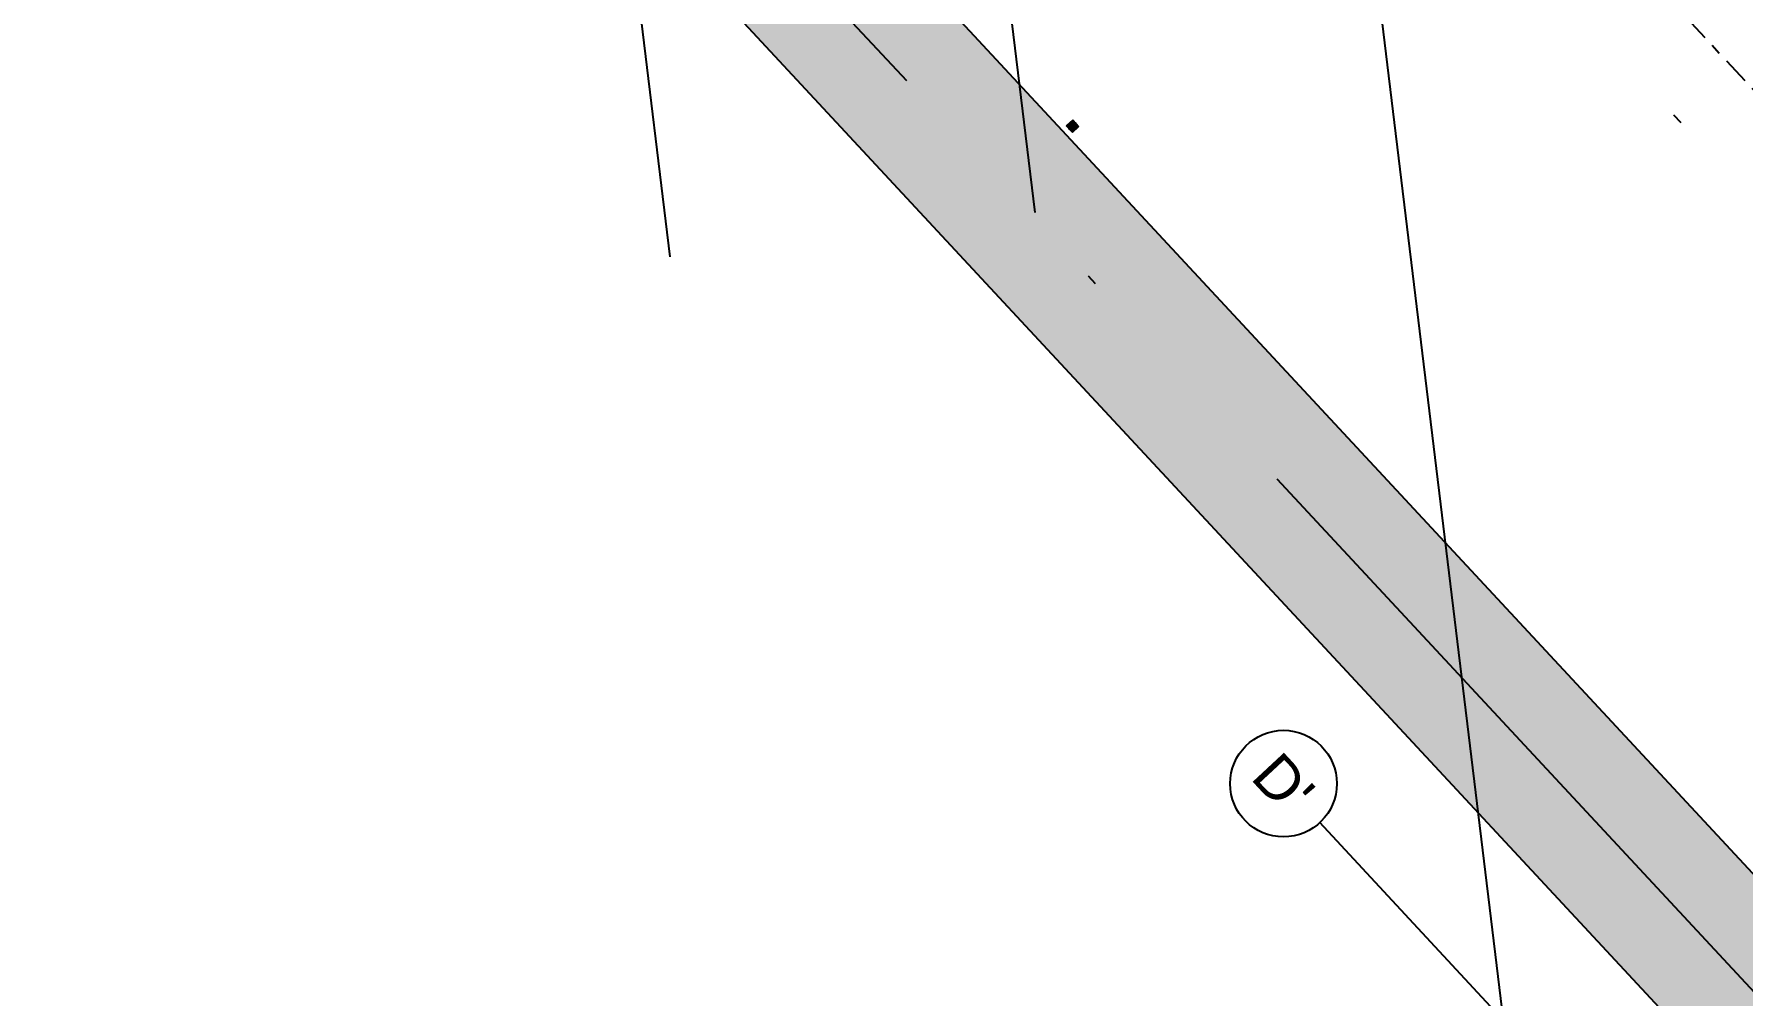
# Model space of a CAD drawing. Header units: millimetres. Extents: x 400392 to 401374, y 4543900 to 4544115.
# Drawn here: x 400456.24 to 400472.27, y 4544010.12 to 4544019.14 of the extents above; entities that cross this region are included whole.
import ezdxf
from ezdxf.enums import TextEntityAlignment as Align

# ---------------------------------------------------------------- set-up
doc = ezdxf.new("R2010")
doc.units = ezdxf.units.MM
for name, pattern in [('AKS', [3, 2.5, -0.25, 0, -0.25]), ('CENTER', [2, 1.25, -0.25, 0.25, -0.25]), ('DASHDOT2', [0.5, 0.25, -0.125, 0, -0.125])]:
    doc.linetypes.add(name, pattern=pattern)
doc.layers.add('A-DETL-GENF', color=92, linetype='Continuous', lineweight=9)
for name, color, linetype in [('aks prota', 2, 'AKS'), ('caks prota', 4, 'Continuous'), ("İbrahim'in aks", 11, 'Continuous'), ("İbrahim'in yazı aks", 151, 'Continuous'), ('kolon tarama prota', 252, 'Continuous'), ('perde prota', 1, 'Continuous'), ('PRT-AL-TUNEL_EKSENI', 14, 'DASHDOT2'), ('skesit prota', 7, 'Continuous'), ('taks prota', 7, 'Continuous')]:
    doc.layers.add(name, color=color, linetype=linetype)
doc.layers.add("İbrahim'in çember aks", color=7, linetype='Continuous', true_color=0xfec77f)
doc.styles.add('TAKS', font='Arial Unicode.ttf')

# ---------------------------------------------------------------- blocks, each defined once
blk = doc.blocks.new('+24.06 mekanik')
at = {"layer": 'kolon tarama prota', "color": 253}
for p, q in [((80964.8305102011, 158997.5452812258), (80900.10915065111, 158950.5224610424)), ((80900.10915065111, 158950.5224610424), (80964.8305102011, 158997.5452812258)), ((80900.10915065111, 158950.5224610424), (80947.13197083451, 158885.8011014924)), ((80947.13197083451, 158885.8011014924), (80900.10915065111, 158950.5224610424)), ((80900.10915065111, 158950.5224610424), (80900.10915065111, 158950.5224610424)), ((80927.47174545762, 158927.1401706334), (80923.11111504353, 158923.9719871886)), ((80923.11111504353, 158923.9719871886), (80927.47174545762, 158927.1401706334)), ((80923.11111504353, 158923.9719871886), (80923.11111504353, 158923.9719871886)), ((80927.47174545762, 158927.1401706334), (80927.47174545762, 158927.1401706334)), ((80928.98896756646, 158915.8818172449), (80933.34959798054, 158919.0500006897)), ((80933.34959798054, 158919.0500006897), (80928.98896756646, 158915.8818172449)), ((80928.98896756646, 158915.8818172449), (80928.98896756646, 158915.8818172449)), ((80930.18986640363, 158968.6654643104), (80933.35804984838, 158964.3048338963)), ((80933.35804984838, 158964.3048338963), (80930.18986640363, 158968.6654643104)), ((80930.18986640363, 158968.6654643104), (80930.18986640363, 158968.6654643104)), ((80937.37576752628, 158934.3358638646), (80932.95036819749, 158931.1206230488)), ((80932.95036819749, 158931.1206230488), (80937.37576752628, 158934.3358638646)), ((80932.95036819749, 158931.1206230488), (80932.95036819749, 158931.1206230488)), ((80933.34959798054, 158919.0500006897), (80933.34959798054, 158919.0500006897)), ((80933.35804984838, 158964.3048338963), (80933.35804984838, 158964.3048338963)), ((80937.33850226378, 158958.8262111565), (80940.55374307955, 158954.4008118277)), ((80940.55374307955, 158954.4008118277), (80937.33850226378, 158958.8262111565)), ((80937.33850226378, 158958.8262111565), (80937.33850226378, 158958.8262111565)), ((80937.37576752628, 158934.3358638646), (80937.37576752628, 158934.3358638646)), ((80941.44821979212, 158970.1826864193), (80938.28003634738, 158974.5433168334)), ((80938.28003634738, 158974.5433168334), (80941.44821979212, 158970.1826864193)), ((80938.28003634738, 158974.5433168334), (80938.28003634738, 158974.5433168334)), ((80938.82822072042, 158923.0304531051), (80943.2536200492, 158926.2456939208)), ((80943.2536200492, 158926.2456939208), (80938.82822072042, 158923.0304531051)), ((80938.82822072042, 158923.0304531051), (80938.82822072042, 158923.0304531051)), ((80940.55374307955, 158954.4008118277), (80940.55374307955, 158954.4008118277)), ((80941.44821979212, 158970.1826864193), (80941.44821979212, 158970.1826864193)), ((80947.9900047458, 158942.0475586069), (80943.04259657349, 158938.4530561663)), ((80943.04259657349, 158938.4530561663), (80947.9900047458, 158942.0475586069)), ((80943.04259657349, 158938.4530561663), (80943.04259657349, 158938.4530561663)), ((80943.2536200492, 158926.2456939208), (80943.2536200492, 158926.2456939208)), ((80944.67093538129, 158948.7339827805), (80948.26543782189, 158943.7865746082)), ((80948.26543782189, 158943.7865746082), (80944.67093538129, 158948.7339827805)), ((80944.67093538129, 158948.7339827805), (80944.67093538129, 158948.7339827805)), ((80948.6439130233, 158960.2786643506), (80945.42867220753, 158964.7040636794)), ((80945.42867220753, 158964.7040636794), (80948.6439130233, 158960.2786643506)), ((80945.42867220753, 158964.7040636794), (80945.42867220753, 158964.7040636794)), ((80947.13197083451, 158885.8011014924), (81011.8533303845, 158932.8239216758)), ((81011.8533303845, 158932.8239216758), (80947.13197083451, 158885.8011014924)), ((80947.13197083451, 158885.8011014924), (80947.13197083451, 158885.8011014924)), ((80947.9900047458, 158942.0475586069), (80947.9900047458, 158942.0475586069)), ((80948.26543782189, 158943.7865746082), (80948.26543782189, 158943.7865746082)), ((80948.6439130233, 158960.2786643506), (80948.6439130233, 158960.2786643506)), ((80948.9204490964, 158930.3628862226), (80953.86785726873, 158933.9573886632)), ((80953.86785726873, 158933.9573886632), (80948.9204490964, 158930.3628862226)), ((80948.9204490964, 158930.3628862226), (80948.9204490964, 158930.3628862226)), ((80956.35560776562, 158949.6644271311), (80952.76110532503, 158954.6118353034)), ((80952.76110532503, 158954.6118353034), (80956.35560776562, 158949.6644271311)), ((80952.76110532503, 158954.6118353034), (80952.76110532503, 158954.6118353034)), ((80953.86785726873, 158933.9573886632), (80953.86785726873, 158933.9573886632)), ((80955.60687327, 158933.6819555871), (80959.20137571059, 158928.7345474148)), ((80959.20137571059, 158928.7345474148), (80955.60687327, 158933.6819555871)), ((80955.60687327, 158933.6819555871), (80955.60687327, 158933.6819555871)), ((80956.35560776562, 158949.6644271311), (80956.35560776562, 158949.6644271311)), ((80963.04203193921, 158952.9834964956), (80958.09462376688, 158949.388994055)), ((80958.09462376688, 158949.388994055), (80963.04203193921, 158952.9834964956)), ((80958.09462376688, 158949.388994055), (80958.09462376688, 158949.388994055)), ((80959.20137571059, 158928.7345474148), (80959.20137571059, 158928.7345474148)), ((80963.04203193921, 158952.9834964956), (80963.04203193921, 158952.9834964956)), ((80963.31856801231, 158923.0677183676), (80966.53380882808, 158918.6423190388)), ((80966.53380882808, 158918.6423190388), (80963.31856801231, 158923.0677183676)), ((80963.31856801231, 158923.0677183676), (80963.31856801231, 158923.0677183676)), ((80967.29154565433, 158934.6123999377), (80963.69704321373, 158939.55980811)), ((80963.69704321373, 158939.55980811), (80967.29154565433, 158934.6123999377)), ((80963.69704321373, 158939.55980811), (80963.69704321373, 158939.55980811)), ((80963.97247628981, 158941.2988241113), (80968.91988446213, 158944.8933265519)), ((80968.91988446213, 158944.8933265519), (80963.97247628981, 158941.2988241113)), ((80963.97247628981, 158941.2988241113), (80963.97247628981, 158941.2988241113)), ((81011.8533303845, 158932.8239216758), (80964.8305102011, 158997.5452812258)), ((80964.8305102011, 158997.5452812258), (81011.8533303845, 158932.8239216758)), ((80964.8305102011, 158997.5452812258), (80964.8305102011, 158997.5452812258)), ((80966.53380882808, 158918.6423190388), (80966.53380882808, 158918.6423190388)), ((80967.29154565433, 158934.6123999377), (80967.29154565433, 158934.6123999377)), ((80973.1342603152, 158960.3159296131), (80968.70886098641, 158957.1006887973)), ((80968.70886098641, 158957.1006887973), (80973.1342603152, 158960.3159296131)), ((80968.70886098641, 158957.1006887973), (80968.70886098641, 158957.1006887973)), ((80968.91988446213, 158944.8933265519), (80968.91988446213, 158944.8933265519)), ((80970.5142612435, 158913.1636962989), (80973.68244468824, 158908.8030658848)), ((80973.68244468824, 158908.8030658848), (80970.5142612435, 158913.1636962989)), ((80970.5142612435, 158913.1636962989), (80970.5142612435, 158913.1636962989)), ((80974.62397877184, 158924.5201715617), (80971.40873795607, 158928.9455708905)), ((80971.40873795607, 158928.9455708905), (80974.62397877184, 158924.5201715617)), ((80971.40873795607, 158928.9455708905), (80971.40873795607, 158928.9455708905)), ((80973.1342603152, 158960.3159296131), (80973.1342603152, 158960.3159296131)), ((80973.68244468824, 158908.8030658848), (80973.68244468824, 158908.8030658848)), ((80974.58671350934, 158949.0105188536), (80979.01211283813, 158952.2257596694)), ((80979.01211283813, 158952.2257596694), (80974.58671350934, 158949.0105188536)), ((80974.58671350934, 158949.0105188536), (80974.58671350934, 158949.0105188536)), ((80974.62397877184, 158924.5201715617), (80974.62397877184, 158924.5201715617)), ((80981.77261463199, 158914.6809184077), (80978.60443118724, 158919.0415488218)), ((80978.60443118724, 158919.0415488218), (80981.77261463199, 158914.6809184077)), ((80978.60443118724, 158919.0415488218), (80978.60443118724, 158919.0415488218)), ((80982.97351346916, 158967.4645654733), (80978.61288305507, 158964.2963820285)), ((80978.61288305507, 158964.2963820285), (80982.97351346916, 158967.4645654733)), ((80978.61288305507, 158964.2963820285), (80978.61288305507, 158964.2963820285)), ((80979.01211283813, 158952.2257596694), (80979.01211283813, 158952.2257596694)), ((80981.77261463199, 158914.6809184077), (80981.77261463199, 158914.6809184077)), ((80982.97351346916, 158967.4645654733), (80982.97351346916, 158967.4645654733)), ((80984.490735578, 158956.2062120848), (80988.85136599209, 158959.3743955295)), ((80988.85136599209, 158959.3743955295), (80984.490735578, 158956.2062120848)), ((80984.490735578, 158956.2062120848), (80984.490735578, 158956.2062120848)), ((80988.85136599209, 158959.3743955295), (80988.85136599209, 158959.3743955295)), ((81011.8533303845, 158932.8239216758), (81011.8533303845, 158932.8239216758))]:
    blk.add_line(p, q, dxfattribs=at)
for centre, radius, start, end in [((80955.98124051781, 158941.6731913591), 40.00000000000002, 126.0000000002074, 306.0000000002074), ((80955.98124051781, 158941.6731913591), 40.00000000000002, 126.0000000002074, 306.0000000002074), ((80955.98124051781, 158941.6731913591), 37.33333333333332, 133.6966689386963, 208.3033310604311), ((80955.98124051781, 158941.6731913591), 37.33333333333334, 133.6966689386963, 208.3033310604311), ((80955.98124051781, 158941.6731913591), 33.00000000001541, 0, 180), ((80955.98124051781, 158941.6731913591), 32.99999999997961, 180, 0), ((80955.98124051781, 158941.6731913591), 32, 134.9892993451354, 207.0107006546842), ((80955.98124051781, 158941.6731913591), 32, 134.9892993451354, 207.0107006546842), ((80955.98124051781, 158941.6731913591), 30.00000000000003, 126.0000000002074, 306.0000000002074), ((80955.98124051781, 158941.6731913591), 30.00000000000003, 126.0000000002074, 306.0000000002074), ((80955.98124051781, 158941.6731913591), 37.33333333333334, 223.6966689386963, 298.3033310611652), ((80955.98124051781, 158941.6731913591), 37.33333333333332, 223.6966689386963, 298.3033310611652), ((80955.98124051781, 158941.6731913591), 25.33333333333333, 137.3831134825529, 204.6168865173711), ((80955.98124051781, 158941.6731913591), 25.33333333333335, 137.3831134825529, 204.6168865173711), ((80955.98124051781, 158941.6731913591), 25.00000000000002, 126.0000000002074, 306.0000000002074), ((80955.98124051781, 158941.6731913591), 25.00000000000002, 126.0000000002074, 306.0000000002074), ((80955.98124051781, 158941.6731913591), 40.00000000000003, 306.0000000002074, 126.0000000002074), ((80955.98124051781, 158941.6731913591), 40.00000000000003, 306.0000000002074, 126.0000000002074), ((80955.98124051781, 158941.6731913591), 31.99999999999999, 224.9892993451354, 297.0107006546843), ((80955.98124051781, 158941.6731913591), 32.00000000000001, 224.9892993451354, 297.0107006546843), ((80955.98124051781, 158941.6731913591), 20, 140.4775121864018, 201.522487814793), ((80955.98124051781, 158941.6731913591), 19.99999999999999, 140.4775121864018, 201.522487814793), ((80955.98124051781, 158941.6731913591), 37.33333333333334, 43.69666893869635, 118.3033310611652), ((80955.98124051781, 158941.6731913591), 37.33333333333333, 43.69666893869635, 118.3033310611652), ((80955.98124051781, 158941.6731913591), 30.00000000000002, 306.0000000002074, 126.0000000002074), ((80955.98124051781, 158941.6731913591), 30.00000000000002, 306.0000000002074, 126.0000000002074), ((80955.98124051781, 158941.6731913591), 25.33333333333334, 227.3831134831174, 294.6168865173711), ((80955.98124051781, 158941.6731913591), 25.33333333333333, 227.3831134831174, 294.6168865173711), ((80955.98124051781, 158925.1731913591), 16.50000000001455, 90, 269.9999999999996), ((80955.98124051781, 158941.6731913591), 25.00000000000002, 306.0000000002074, 126.0000000002074), ((80955.98124051781, 158941.6731913591), 25.00000000000002, 306.0000000002074, 126.0000000002074), ((80955.98124051781, 158941.6731913591), 31.99999999999999, 44.98929934513539, 117.0107006546843), ((80955.98124051781, 158941.6731913591), 32, 44.98929934513539, 117.0107006546843), ((80955.98124051781, 158941.6731913591), 13.33333333333332, 148.0243128374464, 193.9756871628778), ((80955.98124051781, 158941.6731913591), 13.33333333333334, 148.0243128374464, 193.9756871628778), ((80955.98124051781, 158941.6731913591), 19.99999999999999, 230.4775121862893, 291.5224878140173), ((80955.98124051781, 158941.6731913591), 20.00000000000001, 230.4775121862893, 291.5224878140173), ((80955.98124051781, 158941.6731913591), 25.33333333333334, 47.38311348311742, 114.6168865173711), ((80955.98124051781, 158941.6731913591), 25.33333333333333, 47.38311348311742, 114.6168865173711), ((80955.98124051781, 158941.6731913591), 8.000000000000007, 164.6821874530657, 177.3178125466547), ((80955.98124051781, 158941.6731913591), 7.999999999999992, 164.6821874530657, 177.3178125466547), ((80955.98124051781, 158941.6731913591), 19.99999999999999, 50.47751218628925, 111.5224878140174), ((80955.98124051781, 158941.6731913591), 20.00000000000001, 50.47751218628925, 111.5224878140174), ((80955.98124051781, 158941.6731913591), 13.33333333333334, 238.0243128362976, 283.9756871630792), ((80955.98124051781, 158941.6731913591), 13.33333333333333, 238.0243128362976, 283.9756871630792), ((80955.98124051781, 158941.6731913591), 13.33333333333334, 58.02431283629759, 103.9756871630792), ((80955.98124051781, 158941.6731913591), 13.33333333333333, 58.02431283629759, 103.9756871630792), ((80955.98124051781, 158941.6731913591), 7.999999999999993, 254.6821874536496, 267.3178125466156), ((80955.98124051781, 158941.6731913591), 8.000000000000004, 254.6821874536496, 267.3178125466156), ((80955.98124051781, 158958.1731913591), 16.49999999999699, 269.9999999999744, 89.99999999997475), ((80955.98124051781, 158941.6731913591), 7.999999999999992, 74.6821874536496, 87.31781254661566), ((80955.98124051781, 158941.6731913591), 8.000000000000007, 74.6821874536496, 87.31781254661566), ((80955.98124051781, 158941.6731913591), 8.000000000000004, 344.6821874530657, 357.3178125466546), ((80955.98124051781, 158941.6731913591), 7.999999999999992, 344.6821874530657, 357.3178125466546), ((80955.98124051781, 158941.6731913591), 13.33333333333332, 328.0243128374464, 13.97568716287785), ((80955.98124051781, 158941.6731913591), 13.33333333333334, 328.0243128374464, 13.97568716287785), ((80955.98124051781, 158941.6731913591), 20.00000000000001, 320.4775121864018, 21.52248781479299), ((80955.98124051781, 158941.6731913591), 19.99999999999999, 320.4775121864018, 21.52248781479299), ((80955.98124051781, 158941.6731913591), 25.33333333333333, 317.3831134825529, 24.61688651737106), ((80955.98124051781, 158941.6731913591), 25.33333333333334, 317.3831134825529, 24.61688651737106), ((80955.98124051781, 158941.6731913591), 32.00000000000001, 314.9892993451354, 27.01070065468425), ((80955.98124051781, 158941.6731913591), 32, 314.9892993451354, 27.01070065468425), ((80955.98124051781, 158941.6731913591), 37.33333333333332, 313.6966689386963, 28.30333106043111), ((80955.98124051781, 158941.6731913591), 37.33333333333334, 313.6966689386963, 28.30333106043111)]:
    blk.add_arc(centre, radius, start, end, dxfattribs=at)
blk = doc.blocks.new("5 No'lu akslar")
at = {"layer": "İbrahim'in aks", "ltscale": 10}
blk.add_line((400491.7789215246, 4543986.506464599), (400468.3046522577, 4544011.746581926), dxfattribs=at)
at = {"layer": "İbrahim'in çember aks", "ltscale": 0.05}
blk.add_circle((400467.9641384676, 4544012.112710809), 0.5000000009167435, dxfattribs=at)
at = {"layer": "İbrahim'in yazı aks", "style": 'TAKS'}
blk.add_text("D'", height=0.4000000007333948, rotation=312.9239939404266, dxfattribs=at).set_placement((400467.9641384676, 4544012.112710809), align=Align.MIDDLE_CENTER)

msp = doc.modelspace()

# ---------------------------------------------------------------- hatches: boundary and pattern name
at = {"layer": 'kolon tarama prota'}
h = msp.add_hatch(color=256, dxfattribs=at)
h.dxf.hatch_style = 1
h.paths.add_polyline_path([(400473.9304739307, 4544009.588737423), (400440.7516393499, 4544045.263444385), (400441.0592837702, 4544042.730103491), (400472.151059702, 4544009.299453821), (400471.931382372, 4544009.095145547), (400472.6124099507, 4544008.36288778)])

# ---------------------------------------------------------------- linework, layer by layer
at = {"layer": 'aks prota', "ltscale": 10}
for p, q in [((400470.2035826906, 4544008.456690839), (400458.9526784429, 4544101.103831331)), ((400465.6338517354, 4544017.468557324), (400455.5278394832, 4544100.687924969)), ((400462.2090127757, 4544017.052650962), (400452.1030005235, 4544100.272018606)), ((400505.428375836, 4543974.620134032), (400392.4328112458, 4544096.115771411)), ((400491.7789214882, 4543986.506464638), (400468.3046522639, 4544011.746581919))]:
    msp.add_line(p, q, dxfattribs=at)
at = {"layer": 'caks prota', "ltscale": 0.05}
msp.add_circle((400467.9641384748, 4544012.112710802), 0.4999999999999999, dxfattribs=at)
at = {"layer": 'perde prota'}
msp.add_lwpolyline([(400473.9304739307, 4544009.588737423), (400472.6124099507, 4544008.36288778), (400471.931382372, 4544009.095145547), (400472.151059702, 4544009.299453821), (400441.0592837702, 4544042.730103491), (400440.7516393499, 4544045.263444385), (400473.9304739307, 4544009.588737423)], dxfattribs=at)
at = {"layer": 'PRT-AL-TUNEL_EKSENI', "ltscale": 10}
msp.add_line((400396.1307129674, 4544099.554960685), (400509.1262775576, 4543978.059323305), dxfattribs=at)
at = {"layer": 'skesit prota', "linetype": 'CENTER', "ltscale": 0.2}
msp.add_lwpolyline([(400438.4103048742, 4544055.136431523), (400492.1879414553, 4543997.313381063)], dxfattribs=at)

# ---------------------------------------------------------------- block references
msp.add_blockref("5 No'lu akslar", (0, 0))
at = {"layer": 'A-DETL-GENF', "xscale": 0.001, "yscale": 0.001, "zscale": 0.001, "rotation": 276.9239939588385}
msp.add_blockref('+24.06 mekanik', (400298.4437628733, 4544079.482834451), dxfattribs=at)

# ---------------------------------------------------------------- texts
at = {"layer": 'taks prota', "style": 'TAKS'}
msp.add_text("D'", height=0.4, rotation=312.9239939404266, dxfattribs=at).set_placement((400467.9641384748, 4544012.112710802), align=Align.MIDDLE_CENTER)

doc.saveas('drawing.dxf')
